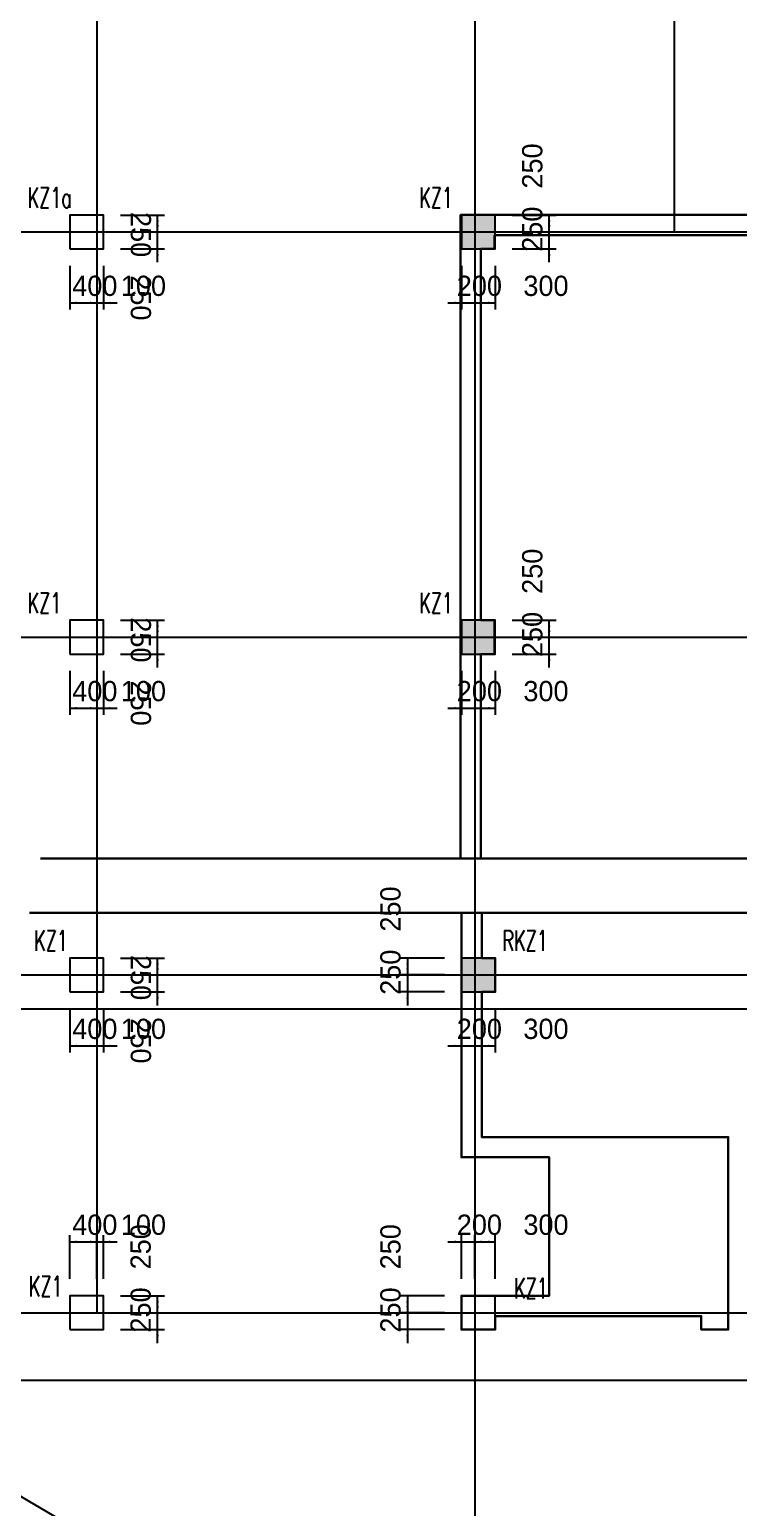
# Model space of a CAD drawing. Extents: x 387171 to 699106, y 11966 to 245688.
# Drawn here: x 592511 to 603010, y 194205 to 216084 of the extents above; entities that cross this region are included whole.
import ezdxf

# ---------------------------------------------------------------- set-up
doc = ezdxf.new("R2010")
doc.units = 0
doc.header["$LTSCALE"] = 100
doc.header["$MEASUREMENT"] = 0
for name, color, linetype in [('COLU', 7, 'Continuous'), ('DIM', 3, 'Continuous'), ('DOTE', 253, 'Continuous'), ('HATCH', 254, 'Continuous'), ('NUM', 7, 'Continuous')]:
    doc.layers.add(name, color=color, linetype=linetype)
doc.styles.get("Standard").update_dxf_attribs({"font": 'standard'})
doc.styles.add('tk', font='tk')
doc.dimstyles.get("Standard").update_dxf_attribs({"dimtxt": 300, "dimasz": 100, "dimexe": 100, "dimexo": 250, "dimgap": 100, "dimtad": 0, "dimtoh": 1, "dimdec": 0, "dimdsep": 46, "dimcen": 0.09, "dimclrt": 7, "dimadec": 0, "dimazin": 0, "dimtfac": 1, "dimtdec": 4, "dimtofl": 0, "dimtmove": 0, "dimatfit": 3, "dimfxl": 1, "dimtolj": 1, "dimtzin": 0, "dimarcsym": 0})

# ---------------------------------------------------------------- blocks, each defined once
blk = doc.blocks.new('*D1747')
at = {"layer": 'DIM', "color": 0, "linetype": 'ByBlock', "lineweight": -2}
for p, q in [((593108, 201588), (593108, 200938)), ((593508, 201588), (593508, 200938)), ((593108, 201038), (593508, 201038))]:
    blk.add_line(p, q, dxfattribs=at)
for points in [[(593108, 201038), (593208, 201055), (593208, 201021)], [(593508, 201038), (593408, 201021), (593408, 201055)]]:
    blk.add_solid(points, dxfattribs=at)
at = {"layer": 'DIM', "color": 7, "linetype": 'Continuous', "lineweight": -2, "insert": (593478, 201288), "char_height": 300, "width": 576.67, "attachment_point": 5, "style": 'tk'}
blk.add_mtext('400', dxfattribs=at)
blk = doc.blocks.new('*D1397')
at = {"layer": 'DIM', "color": 0, "linetype": 'ByBlock', "lineweight": -2}
for p, q in [((593508, 201588), (593508, 200938)), ((593608, 201588), (593608, 200938)), ((593308, 201038), (593808, 201038))]:
    blk.add_line(p, q, dxfattribs=at)
for points in [[(593508, 201038), (593408, 201021), (593408, 201055)], [(593608, 201038), (593708, 201055), (593708, 201021)]]:
    blk.add_solid(points, dxfattribs=at)
at = {"layer": 'DIM', "color": 7, "linetype": 'Continuous', "lineweight": -2, "insert": (594198, 201288), "char_height": 300, "width": 476.67, "attachment_point": 5, "style": 'tk'}
blk.add_mtext('100', dxfattribs=at)
blk = doc.blocks.new('*D2278')
at = {"layer": 'DIM', "color": 0, "linetype": 'ByBlock', "lineweight": -2}
for p, q in [((594408, 201638), (594408, 202288)), ((593858, 202088), (594508, 202088)), ((593858, 201838), (594508, 201838))]:
    blk.add_line(p, q, dxfattribs=at)
for points in [[(594408, 202088), (594391, 202188), (594425, 202188)], [(594408, 201838), (594425, 201738), (594391, 201738)]]:
    blk.add_solid(points, dxfattribs=at)
at = {"layer": 'DIM', "color": 7, "linetype": 'Continuous', "lineweight": -2, "insert": (594158, 201112), "char_height": 300, "width": 566.67, "attachment_point": 5, "rotation": 270, "style": 'tk'}
blk.add_mtext('250', dxfattribs=at)
blk = doc.blocks.new('*D2159')
at = {"layer": 'DIM', "color": 0, "linetype": 'ByBlock', "lineweight": -2}
for p, q in [((593858, 202338), (594508, 202338)), ((594408, 202088), (594408, 202338)), ((593858, 202088), (594508, 202088))]:
    blk.add_line(p, q, dxfattribs=at)
for points in [[(594408, 202338), (594425, 202238), (594391, 202238)], [(594408, 202088), (594391, 202188), (594425, 202188)]]:
    blk.add_solid(points, dxfattribs=at)
at = {"layer": 'DIM', "color": 7, "linetype": 'Continuous', "lineweight": -2, "insert": (594158, 202048), "char_height": 300, "width": 566.67, "attachment_point": 5, "rotation": 270, "style": 'tk'}
blk.add_mtext('250', dxfattribs=at)
blk = doc.blocks.new('*D254')
at = {"layer": 'DIM', "color": 0, "linetype": 'ByBlock', "lineweight": -2}
for p, q in [((598658, 197338), (598008, 197338)), ((598108, 197338), (598108, 197088)), ((598658, 197088), (598008, 197088))]:
    blk.add_line(p, q, dxfattribs=at)
for points in [[(598108, 197338), (598125, 197238), (598091, 197238)], [(598108, 197088), (598091, 197188), (598125, 197188)]]:
    blk.add_solid(points, dxfattribs=at)
at = {"layer": 'DIM', "color": 7, "linetype": 'Continuous', "lineweight": -2, "insert": (597858, 198064), "char_height": 300, "width": 566.67, "attachment_point": 5, "rotation": 90, "style": 'tk'}
blk.add_mtext('250', dxfattribs=at)
blk = doc.blocks.new('*D1201')
at = {"layer": 'DIM', "color": 0, "linetype": 'ByBlock', "lineweight": -2}
for p, q in [((598108, 197288), (598108, 196638)), ((598658, 197088), (598008, 197088)), ((598658, 196838), (598008, 196838))]:
    blk.add_line(p, q, dxfattribs=at)
for points in [[(598108, 197088), (598091, 197188), (598125, 197188)], [(598108, 196838), (598125, 196738), (598091, 196738)]]:
    blk.add_solid(points, dxfattribs=at)
at = {"layer": 'DIM', "color": 7, "linetype": 'Continuous', "lineweight": -2, "insert": (597858, 197128), "char_height": 300, "width": 566.67, "attachment_point": 5, "rotation": 90, "style": 'tk'}
blk.add_mtext('250', dxfattribs=at)
blk = doc.blocks.new('*D773')
at = {"layer": 'DIM', "color": 0, "linetype": 'ByBlock', "lineweight": -2}
for p, q in [((598908, 197588), (598908, 198238)), ((599108, 197588), (599108, 198238)), ((598708, 198138), (599308, 198138))]:
    blk.add_line(p, q, dxfattribs=at)
for points in [[(598908, 198138), (598808, 198121), (598808, 198155)], [(599108, 198138), (599208, 198155), (599208, 198121)]]:
    blk.add_solid(points, dxfattribs=at)
at = {"layer": 'DIM', "color": 7, "linetype": 'Continuous', "lineweight": -2, "insert": (599173, 198388), "char_height": 300, "width": 566.67, "attachment_point": 5, "style": 'tk'}
blk.add_mtext('200', dxfattribs=at)
blk = doc.blocks.new('*D1699')
at = {"layer": 'DIM', "color": 0, "linetype": 'ByBlock', "lineweight": -2}
for p, q in [((599108, 197588), (599108, 198238)), ((599408, 197588), (599408, 198238)), ((599108, 198138), (599408, 198138))]:
    blk.add_line(p, q, dxfattribs=at)
for points in [[(599108, 198138), (599208, 198155), (599208, 198121)], [(599408, 198138), (599308, 198121), (599308, 198155)]]:
    blk.add_solid(points, dxfattribs=at)
at = {"layer": 'DIM', "color": 7, "linetype": 'Continuous', "lineweight": -2, "insert": (600159, 198388), "char_height": 300, "width": 566.67, "attachment_point": 5, "style": 'tk'}
blk.add_mtext('300', dxfattribs=at)
blk = doc.blocks.new('*D3014')
at = {"layer": 'DIM', "color": 0, "linetype": 'ByBlock', "lineweight": -2}
for p, q in [((593108, 197588), (593108, 198238)), ((593508, 197588), (593508, 198238)), ((593108, 198138), (593508, 198138))]:
    blk.add_line(p, q, dxfattribs=at)
for points in [[(593108, 198138), (593208, 198155), (593208, 198121)], [(593508, 198138), (593408, 198121), (593408, 198155)]]:
    blk.add_solid(points, dxfattribs=at)
at = {"layer": 'DIM', "color": 7, "linetype": 'Continuous', "lineweight": -2, "insert": (593478, 198388), "char_height": 300, "width": 576.67, "attachment_point": 5, "style": 'tk'}
blk.add_mtext('400', dxfattribs=at)
blk = doc.blocks.new('*D2886')
at = {"layer": 'DIM', "color": 0, "linetype": 'ByBlock', "lineweight": -2}
for p, q in [((593508, 197588), (593508, 198238)), ((593608, 197588), (593608, 198238)), ((593308, 198138), (593808, 198138))]:
    blk.add_line(p, q, dxfattribs=at)
for points in [[(593508, 198138), (593408, 198121), (593408, 198155)], [(593608, 198138), (593708, 198155), (593708, 198121)]]:
    blk.add_solid(points, dxfattribs=at)
at = {"layer": 'DIM', "color": 7, "linetype": 'Continuous', "lineweight": -2, "insert": (594198, 198388), "char_height": 300, "width": 476.67, "attachment_point": 5, "style": 'tk'}
blk.add_mtext('100', dxfattribs=at)
blk = doc.blocks.new('*D2610')
at = {"layer": 'DIM', "color": 0, "linetype": 'ByBlock', "lineweight": -2}
for p, q in [((594408, 196638), (594408, 197288)), ((593858, 197088), (594508, 197088)), ((593858, 196838), (594508, 196838))]:
    blk.add_line(p, q, dxfattribs=at)
for points in [[(594408, 197088), (594391, 197188), (594425, 197188)], [(594408, 196838), (594425, 196738), (594391, 196738)]]:
    blk.add_solid(points, dxfattribs=at)
at = {"layer": 'DIM', "color": 7, "linetype": 'Continuous', "lineweight": -2, "insert": (594158, 197128), "char_height": 300, "width": 566.67, "attachment_point": 5, "rotation": 90, "style": 'tk'}
blk.add_mtext('250', dxfattribs=at)
blk = doc.blocks.new('*D3480')
at = {"layer": 'DIM', "color": 0, "linetype": 'ByBlock', "lineweight": -2}
for p, q in [((593858, 197338), (594508, 197338)), ((594408, 197088), (594408, 197338)), ((593858, 197088), (594508, 197088))]:
    blk.add_line(p, q, dxfattribs=at)
for points in [[(594408, 197338), (594425, 197238), (594391, 197238)], [(594408, 197088), (594391, 197188), (594425, 197188)]]:
    blk.add_solid(points, dxfattribs=at)
at = {"layer": 'DIM', "color": 7, "linetype": 'Continuous', "lineweight": -2, "insert": (594158, 198064), "char_height": 300, "width": 566.67, "attachment_point": 5, "rotation": 90, "style": 'tk'}
blk.add_mtext('250', dxfattribs=at)
blk = doc.blocks.new('*D4719')
at = {"layer": 'DIM', "color": 0, "linetype": 'ByBlock', "lineweight": -2}
for p, q in [((598658, 202338), (598008, 202338)), ((598108, 202338), (598108, 202088)), ((598658, 202088), (598008, 202088))]:
    blk.add_line(p, q, dxfattribs=at)
for points in [[(598108, 202338), (598125, 202238), (598091, 202238)], [(598108, 202088), (598091, 202188), (598125, 202188)]]:
    blk.add_solid(points, dxfattribs=at)
at = {"layer": 'DIM', "color": 7, "linetype": 'Continuous', "lineweight": -2, "insert": (597858, 203064), "char_height": 300, "width": 566.67, "attachment_point": 5, "rotation": 90, "style": 'tk'}
blk.add_mtext('250', dxfattribs=at)
blk = doc.blocks.new('*D4298')
at = {"layer": 'DIM', "color": 0, "linetype": 'ByBlock', "lineweight": -2}
for p, q in [((598108, 202288), (598108, 201638)), ((598658, 202088), (598008, 202088)), ((598658, 201838), (598008, 201838))]:
    blk.add_line(p, q, dxfattribs=at)
for points in [[(598108, 202088), (598091, 202188), (598125, 202188)], [(598108, 201838), (598125, 201738), (598091, 201738)]]:
    blk.add_solid(points, dxfattribs=at)
at = {"layer": 'DIM', "color": 7, "linetype": 'Continuous', "lineweight": -2, "insert": (597858, 202128), "char_height": 300, "width": 566.67, "attachment_point": 5, "rotation": 90, "style": 'tk'}
blk.add_mtext('250', dxfattribs=at)
blk = doc.blocks.new('*D454')
at = {"layer": 'DIM', "color": 0, "linetype": 'ByBlock', "lineweight": -2}
for p, q in [((598908, 201588), (598908, 200938)), ((599108, 201588), (599108, 200938)), ((598708, 201038), (599308, 201038))]:
    blk.add_line(p, q, dxfattribs=at)
for points in [[(598908, 201038), (598808, 201021), (598808, 201055)], [(599108, 201038), (599208, 201055), (599208, 201021)]]:
    blk.add_solid(points, dxfattribs=at)
at = {"layer": 'DIM', "color": 7, "linetype": 'Continuous', "lineweight": -2, "insert": (599173, 201288), "char_height": 300, "width": 566.67, "attachment_point": 5, "style": 'tk'}
blk.add_mtext('200', dxfattribs=at)
blk = doc.blocks.new('*D402')
at = {"layer": 'DIM', "color": 0, "linetype": 'ByBlock', "lineweight": -2}
for p, q in [((599108, 201588), (599108, 200938)), ((599408, 201588), (599408, 200938)), ((599108, 201038), (599408, 201038))]:
    blk.add_line(p, q, dxfattribs=at)
for points in [[(599108, 201038), (599208, 201055), (599208, 201021)], [(599408, 201038), (599308, 201021), (599308, 201055)]]:
    blk.add_solid(points, dxfattribs=at)
at = {"layer": 'DIM', "color": 7, "linetype": 'Continuous', "lineweight": -2, "insert": (600159, 201288), "char_height": 300, "width": 566.67, "attachment_point": 5, "style": 'tk'}
blk.add_mtext('300', dxfattribs=at)
blk = doc.blocks.new('*D1195')
at = {"layer": 'DIM', "color": 0, "linetype": 'ByBlock', "lineweight": -2}
for p, q in [((598908, 206588), (598908, 205938)), ((599108, 206588), (599108, 205938)), ((598708, 206038), (599308, 206038))]:
    blk.add_line(p, q, dxfattribs=at)
for points in [[(598908, 206038), (598808, 206021), (598808, 206055)], [(599108, 206038), (599208, 206055), (599208, 206021)]]:
    blk.add_solid(points, dxfattribs=at)
at = {"layer": 'DIM', "color": 7, "linetype": 'Continuous', "lineweight": -2, "insert": (599173, 206288), "char_height": 300, "width": 566.67, "attachment_point": 5, "style": 'tk'}
blk.add_mtext('200', dxfattribs=at)
blk = doc.blocks.new('*D925')
at = {"layer": 'DIM', "color": 0, "linetype": 'ByBlock', "lineweight": -2}
for p, q in [((599108, 206588), (599108, 205938)), ((599408, 206588), (599408, 205938)), ((599108, 206038), (599408, 206038))]:
    blk.add_line(p, q, dxfattribs=at)
for points in [[(599108, 206038), (599208, 206055), (599208, 206021)], [(599408, 206038), (599308, 206021), (599308, 206055)]]:
    blk.add_solid(points, dxfattribs=at)
at = {"layer": 'DIM', "color": 7, "linetype": 'Continuous', "lineweight": -2, "insert": (600159, 206288), "char_height": 300, "width": 566.67, "attachment_point": 5, "style": 'tk'}
blk.add_mtext('300', dxfattribs=at)
blk = doc.blocks.new('*D796')
at = {"layer": 'DIM', "color": 0, "linetype": 'ByBlock', "lineweight": -2}
for p, q in [((600208, 206638), (600208, 207288)), ((599658, 207088), (600308, 207088)), ((599658, 206838), (600308, 206838))]:
    blk.add_line(p, q, dxfattribs=at)
for points in [[(600208, 207088), (600191, 207188), (600225, 207188)], [(600208, 206838), (600225, 206738), (600191, 206738)]]:
    blk.add_solid(points, dxfattribs=at)
at = {"layer": 'DIM', "color": 7, "linetype": 'Continuous', "lineweight": -2, "insert": (599958, 207128), "char_height": 300, "width": 566.67, "attachment_point": 5, "rotation": 90, "style": 'tk'}
blk.add_mtext('250', dxfattribs=at)
blk = doc.blocks.new('*D1639')
at = {"layer": 'DIM', "color": 0, "linetype": 'ByBlock', "lineweight": -2}
for p, q in [((599658, 207338), (600308, 207338)), ((600208, 207088), (600208, 207338)), ((599658, 207088), (600308, 207088))]:
    blk.add_line(p, q, dxfattribs=at)
for points in [[(600208, 207338), (600225, 207238), (600191, 207238)], [(600208, 207088), (600191, 207188), (600225, 207188)]]:
    blk.add_solid(points, dxfattribs=at)
at = {"layer": 'DIM', "color": 7, "linetype": 'Continuous', "lineweight": -2, "insert": (599958, 208064), "char_height": 300, "width": 566.67, "attachment_point": 5, "rotation": 90, "style": 'tk'}
blk.add_mtext('250', dxfattribs=at)
blk = doc.blocks.new('*D1379')
at = {"layer": 'DIM', "color": 0, "linetype": 'ByBlock', "lineweight": -2}
for p, q in [((593108, 206588), (593108, 205938)), ((593508, 206588), (593508, 205938)), ((593108, 206038), (593508, 206038))]:
    blk.add_line(p, q, dxfattribs=at)
for points in [[(593108, 206038), (593208, 206055), (593208, 206021)], [(593508, 206038), (593408, 206021), (593408, 206055)]]:
    blk.add_solid(points, dxfattribs=at)
at = {"layer": 'DIM', "color": 7, "linetype": 'Continuous', "lineweight": -2, "insert": (593478, 206288), "char_height": 300, "width": 576.67, "attachment_point": 5, "style": 'tk'}
blk.add_mtext('400', dxfattribs=at)
blk = doc.blocks.new('*D2410')
at = {"layer": 'DIM', "color": 0, "linetype": 'ByBlock', "lineweight": -2}
for p, q in [((593508, 206588), (593508, 205938)), ((593608, 206588), (593608, 205938)), ((593308, 206038), (593808, 206038))]:
    blk.add_line(p, q, dxfattribs=at)
for points in [[(593508, 206038), (593408, 206021), (593408, 206055)], [(593608, 206038), (593708, 206055), (593708, 206021)]]:
    blk.add_solid(points, dxfattribs=at)
at = {"layer": 'DIM', "color": 7, "linetype": 'Continuous', "lineweight": -2, "insert": (594198, 206288), "char_height": 300, "width": 476.67, "attachment_point": 5, "style": 'tk'}
blk.add_mtext('100', dxfattribs=at)
blk = doc.blocks.new('*D2140')
at = {"layer": 'DIM', "color": 0, "linetype": 'ByBlock', "lineweight": -2}
for p, q in [((594408, 206638), (594408, 207288)), ((593858, 207088), (594508, 207088)), ((593858, 206838), (594508, 206838))]:
    blk.add_line(p, q, dxfattribs=at)
for points in [[(594408, 207088), (594391, 207188), (594425, 207188)], [(594408, 206838), (594425, 206738), (594391, 206738)]]:
    blk.add_solid(points, dxfattribs=at)
at = {"layer": 'DIM', "color": 7, "linetype": 'Continuous', "lineweight": -2, "insert": (594158, 206112), "char_height": 300, "width": 566.67, "attachment_point": 5, "rotation": 270, "style": 'tk'}
blk.add_mtext('250', dxfattribs=at)
blk = doc.blocks.new('*D3012')
at = {"layer": 'DIM', "color": 0, "linetype": 'ByBlock', "lineweight": -2}
for p, q in [((593858, 207338), (594508, 207338)), ((594408, 207088), (594408, 207338)), ((593858, 207088), (594508, 207088))]:
    blk.add_line(p, q, dxfattribs=at)
for points in [[(594408, 207338), (594425, 207238), (594391, 207238)], [(594408, 207088), (594391, 207188), (594425, 207188)]]:
    blk.add_solid(points, dxfattribs=at)
at = {"layer": 'DIM', "color": 7, "linetype": 'Continuous', "lineweight": -2, "insert": (594158, 207048), "char_height": 300, "width": 566.67, "attachment_point": 5, "rotation": 270, "style": 'tk'}
blk.add_mtext('250', dxfattribs=at)
blk = doc.blocks.new('*D2409')
at = {"layer": 'DIM', "color": 0, "linetype": 'ByBlock', "lineweight": -2}
for p, q in [((598908, 212588), (598908, 211938)), ((599108, 212588), (599108, 211938)), ((598708, 212038), (599308, 212038))]:
    blk.add_line(p, q, dxfattribs=at)
for points in [[(598908, 212038), (598808, 212021), (598808, 212055)], [(599108, 212038), (599208, 212055), (599208, 212021)]]:
    blk.add_solid(points, dxfattribs=at)
at = {"layer": 'DIM', "color": 7, "linetype": 'Continuous', "lineweight": -2, "insert": (599173, 212288), "char_height": 300, "width": 566.67, "attachment_point": 5, "style": 'tk'}
blk.add_mtext('200', dxfattribs=at)
blk = doc.blocks.new('*D2139')
at = {"layer": 'DIM', "color": 0, "linetype": 'ByBlock', "lineweight": -2}
for p, q in [((599108, 212588), (599108, 211938)), ((599408, 212588), (599408, 211938)), ((599108, 212038), (599408, 212038))]:
    blk.add_line(p, q, dxfattribs=at)
for points in [[(599108, 212038), (599208, 212055), (599208, 212021)], [(599408, 212038), (599308, 212021), (599308, 212055)]]:
    blk.add_solid(points, dxfattribs=at)
at = {"layer": 'DIM', "color": 7, "linetype": 'Continuous', "lineweight": -2, "insert": (600159, 212288), "char_height": 300, "width": 566.67, "attachment_point": 5, "style": 'tk'}
blk.add_mtext('300', dxfattribs=at)
blk = doc.blocks.new('*D2930')
at = {"layer": 'DIM', "color": 0, "linetype": 'ByBlock', "lineweight": -2}
for p, q in [((600208, 212638), (600208, 213288)), ((599658, 213088), (600308, 213088)), ((599658, 212838), (600308, 212838))]:
    blk.add_line(p, q, dxfattribs=at)
for points in [[(600208, 213088), (600191, 213188), (600225, 213188)], [(600208, 212838), (600225, 212738), (600191, 212738)]]:
    blk.add_solid(points, dxfattribs=at)
at = {"layer": 'DIM', "color": 7, "linetype": 'Continuous', "lineweight": -2, "insert": (599958, 213128), "char_height": 300, "width": 566.67, "attachment_point": 5, "rotation": 90, "style": 'tk'}
blk.add_mtext('250', dxfattribs=at)
blk = doc.blocks.new('*D2883')
at = {"layer": 'DIM', "color": 0, "linetype": 'ByBlock', "lineweight": -2}
for p, q in [((599658, 213338), (600308, 213338)), ((600208, 213088), (600208, 213338)), ((599658, 213088), (600308, 213088))]:
    blk.add_line(p, q, dxfattribs=at)
for points in [[(600208, 213338), (600225, 213238), (600191, 213238)], [(600208, 213088), (600191, 213188), (600225, 213188)]]:
    blk.add_solid(points, dxfattribs=at)
at = {"layer": 'DIM', "color": 7, "linetype": 'Continuous', "lineweight": -2, "insert": (599958, 214064), "char_height": 300, "width": 566.67, "attachment_point": 5, "rotation": 90, "style": 'tk'}
blk.add_mtext('250', dxfattribs=at)
blk = doc.blocks.new('*D2570')
at = {"layer": 'DIM', "color": 0, "linetype": 'ByBlock', "lineweight": -2}
for p, q in [((593108, 212588), (593108, 211938)), ((593508, 212588), (593508, 211938)), ((593108, 212038), (593508, 212038))]:
    blk.add_line(p, q, dxfattribs=at)
for points in [[(593108, 212038), (593208, 212055), (593208, 212021)], [(593508, 212038), (593408, 212021), (593408, 212055)]]:
    blk.add_solid(points, dxfattribs=at)
at = {"layer": 'DIM', "color": 7, "linetype": 'Continuous', "lineweight": -2, "insert": (593478, 212288), "char_height": 300, "width": 576.67, "attachment_point": 5, "style": 'tk'}
blk.add_mtext('400', dxfattribs=at)
blk = doc.blocks.new('*D3439')
at = {"layer": 'DIM', "color": 0, "linetype": 'ByBlock', "lineweight": -2}
for p, q in [((593508, 212588), (593508, 211938)), ((593608, 212588), (593608, 211938)), ((593308, 212038), (593808, 212038))]:
    blk.add_line(p, q, dxfattribs=at)
for points in [[(593508, 212038), (593408, 212021), (593408, 212055)], [(593608, 212038), (593708, 212055), (593708, 212021)]]:
    blk.add_solid(points, dxfattribs=at)
at = {"layer": 'DIM', "color": 7, "linetype": 'Continuous', "lineweight": -2, "insert": (594198, 212288), "char_height": 300, "width": 476.67, "attachment_point": 5, "style": 'tk'}
blk.add_mtext('100', dxfattribs=at)
blk = doc.blocks.new('*D3179')
at = {"layer": 'DIM', "color": 0, "linetype": 'ByBlock', "lineweight": -2}
for p, q in [((594408, 212638), (594408, 213288)), ((593858, 213088), (594508, 213088)), ((593858, 212838), (594508, 212838))]:
    blk.add_line(p, q, dxfattribs=at)
for points in [[(594408, 213088), (594391, 213188), (594425, 213188)], [(594408, 212838), (594425, 212738), (594391, 212738)]]:
    blk.add_solid(points, dxfattribs=at)
at = {"layer": 'DIM', "color": 7, "linetype": 'Continuous', "lineweight": -2, "insert": (594158, 212112), "char_height": 300, "width": 566.67, "attachment_point": 5, "rotation": 270, "style": 'tk'}
blk.add_mtext('250', dxfattribs=at)
blk = doc.blocks.new('*D4200')
at = {"layer": 'DIM', "color": 0, "linetype": 'ByBlock', "lineweight": -2}
for p, q in [((593858, 213338), (594508, 213338)), ((594408, 213088), (594408, 213338)), ((593858, 213088), (594508, 213088))]:
    blk.add_line(p, q, dxfattribs=at)
for points in [[(594408, 213338), (594425, 213238), (594391, 213238)], [(594408, 213088), (594391, 213188), (594425, 213188)]]:
    blk.add_solid(points, dxfattribs=at)
at = {"layer": 'DIM', "color": 7, "linetype": 'Continuous', "lineweight": -2, "insert": (594158, 213048), "char_height": 300, "width": 566.67, "attachment_point": 5, "rotation": 270, "style": 'tk'}
blk.add_mtext('250', dxfattribs=at)
blk = doc.blocks.new('后浇带现场')
at = {"color": 6, "lineweight": 30}
for points in [[(775670, 730852), (815757, 730852), (815757, 721630), (841315, 721630)], [(775507, 730049), (814957, 730052), (814957, 720830), (841315, 720830)]]:
    blk.add_lwpolyline(points, dxfattribs=at)

msp = doc.modelspace()

# ---------------------------------------------------------------- hatches: boundary and pattern name
at = {"layer": 'HATCH'}
for points in [[(598908.1, 212837.9), (599408.1, 212837.9), (599408.1, 213337.9), (598908.1, 213337.9)], [(598908.1, 206837.9), (599408.1, 206837.9), (599408.1, 207337.9), (598908.1, 207337.9)], [(598908.1, 201837.9), (599408.1, 201837.9), (599408.1, 202337.9), (598908.1, 202337.9)]]:
    msp.add_hatch(color=256, dxfattribs=at).paths.add_polyline_path(points, flags=0)

# ---------------------------------------------------------------- linework, layer by layer
at = {"color": 6, "lineweight": 30}
msp.add_lwpolyline([(599195.3, 203811), (599195.3, 206838.9), (599395.3, 206838.9), (599395.3, 207338.9), (599195.3, 207338.9), (599195.3, 212838.9), (599395.3, 212838.9), (599395.3, 213038.9), (604395.3, 213038.9), (604395.3, 212838.9), (604995.3, 212838.9), (604995.3, 213038.9), (610495.3, 213038.9), (610495.3, 212838.9), (614445.3, 212838.9), (614445.3, 213338.9), (614045.3, 213338.9), (614045.3, 213138.9), (610995.3, 213138.9), (610995.3, 213338.9), (598895.3, 213338.9), (598895.3, 203811), (599195.3, 203811)], dxfattribs=at)
at = {"color": 3, "lineweight": 30}
msp.add_lwpolyline([(599208.1, 203007.5), (598908.1, 203007.5), (598908.1, 199387.9), (600208.1, 199387.9), (600208.1, 197337.9), (598908.1, 197337.9), (598908.1, 196837.9), (599408.1, 196837.9), (599408.1, 197037.9), (602458.1, 197037.9), (602458.1, 196837.9), (602858.1, 196837.9), (602858.1, 199687.9), (599208.1, 199687.9), (599208.1, 201837.9), (599408.1, 201837.9), (599408.1, 202337.9), (599208.1, 202337.9), (599208, 203007.5)], dxfattribs=at)
at = {"layer": 'COLU'}
for points in [[(593108.1, 212837.9), (593608.1, 212837.9), (593608.1, 213337.9), (593108.1, 213337.9)], [(598908.1, 212837.9), (599408.1, 212837.9), (599408.1, 213337.9), (598908.1, 213337.9)], [(593108.1, 206837.9), (593608.1, 206837.9), (593608.1, 207337.9), (593108.1, 207337.9)], [(598908.1, 206837.9), (599408.1, 206837.9), (599408.1, 207337.9), (598908.1, 207337.9)], [(593108.1, 201837.9), (593608.1, 201837.9), (593608.1, 202337.9), (593108.1, 202337.9)], [(598908.1, 201837.9), (599408.1, 201837.9), (599408.1, 202337.9), (598908.1, 202337.9)], [(593108.1, 196837.9), (593608.1, 196837.9), (593608.1, 197337.9), (593108.1, 197337.9)], [(598908.1, 196837.9), (599408.1, 196837.9), (599408.1, 197337.9), (598908.1, 197337.9)]]:
    msp.add_lwpolyline(points, close=True, dxfattribs=at)
at = {"layer": 'DOTE'}
for p, q in [((602058.1, 239163.1), (602058.1, 213087.9)), ((593508.1, 238913.1), (593508.1, 197087.9)), ((599108.1, 238913.1), (599108.1, 190087.9)), ((488717.2, 213087.9), (664518.6, 213087.9)), ((488958, 207087.9), (664518.6, 207087.9)), ((585258.1, 202087.9), (606169.5, 202087.9)), ((545881.1, 201587.9), (664518.6, 201587.9)), ((585258.1, 197087.9), (606169.5, 197087.9)), ((534043.3, 196087.9), (664518.6, 196087.9)), ((591333.7, 194985.1), (636237, 168582.9))]:
    msp.add_line(p, q, dxfattribs=at)

# ---------------------------------------------------------------- block references
at = {"color": 3, "lineweight": 30}
msp.add_blockref('后浇带现场', (-182998.7, -527042.1), dxfattribs=at)

# ---------------------------------------------------------------- texts
at = {"layer": 'NUM', "color": 200, "width": 0.7}
for s, p in [('KZ1a', (592481.8, 213444)), ('KZ1', (598281.8, 213444)), ('KZ1', (592481.8, 207444)), ('KZ1', (598281.8, 207444)), ('KZ1', (592578.7, 202444)), ('KZ1', (592500, 197327.1)), ('KZ1', (599686.2, 197296.6))]:
    msp.add_text(s, height=300, dxfattribs=at).set_placement(p)
at = {"layer": 'NUM', "color": 150, "width": 0.7}
msp.add_text('RKZ1', height=300, dxfattribs=at).set_placement((599514.1, 202444))

# ---------------------------------------------------------------- dimensions: what is measured, and where the dimension line sits
at = {"layer": 'DIM', "color": 200}
for p1, p2, distance, picture, middle in [((599408.1, 213087.9), (599408.1, 213337.9), -800, '*D2883', (599958.1, 213556)), ((593608.1, 213087.9), (593608.1, 213337.9), -800, '*D4200', (594158.1, 213556)), ((599408.1, 212837.9), (599408.1, 213087.9), -800, '*D2930', (599958.1, 212619.9)), ((593608.1, 212837.9), (593608.1, 213087.9), -800, '*D3179', (594158.1, 212619.9)), ((593108.1, 212837.9), (593508.1, 212837.9), -800, '*D2570', (592890, 212287.9)), ((593508.1, 212837.9), (593608.1, 212837.9), -800, '*D3439', (593810, 212287.9)), ((598908.1, 212837.9), (599108.1, 212837.9), -800, '*D2409', (598690, 212287.9)), ((599108.1, 212837.9), (599408.1, 212837.9), -800, '*D2139', (599626.1, 212287.9)), ((599408.1, 207087.9), (599408.1, 207337.9), -800, '*D1639', (599958.1, 207556)), ((593608.1, 207087.9), (593608.1, 207337.9), -800, '*D3012', (594158.1, 207556)), ((599408.1, 206837.9), (599408.1, 207087.9), -800, '*D796', (599958.1, 206619.9)), ((593608.1, 206837.9), (593608.1, 207087.9), -800, '*D2140', (594158.1, 206619.9)), ((593108.1, 206837.9), (593508.1, 206837.9), -800, '*D1379', (592890, 206287.9)), ((593508.1, 206837.9), (593608.1, 206837.9), -800, '*D2410', (593810, 206287.9)), ((598908.1, 206837.9), (599108.1, 206837.9), -800, '*D1195', (598690, 206287.9)), ((599108.1, 206837.9), (599408.1, 206837.9), -800, '*D925', (599626.1, 206287.9)), ((598908.1, 202337.9), (598908.1, 202087.9), -800, '*D4719', (597858.1, 202556)), ((593608.1, 202087.9), (593608.1, 202337.9), -800, '*D2159', (594158.1, 202556)), ((598908.1, 202087.9), (598908.1, 201837.9), -800, '*D4298', (597858.1, 201619.9)), ((593608.1, 201837.9), (593608.1, 202087.9), -800, '*D2278', (594158.1, 201619.9)), ((593108.1, 201837.9), (593508.1, 201837.9), -800, '*D1747', (592890, 201287.9)), ((593508.1, 201837.9), (593608.1, 201837.9), -800, '*D1397', (593810, 201287.9)), ((598908.1, 201837.9), (599108.1, 201837.9), -800, '*D454', (598690, 201287.9)), ((599108.1, 201837.9), (599408.1, 201837.9), -800, '*D402', (599626.1, 201287.9)), ((593108.1, 197337.9), (593508.1, 197337.9), 800, '*D3014', (592890, 198387.9)), ((593508.1, 197337.9), (593608.1, 197337.9), 800, '*D2886', (593810, 198387.9)), ((598908.1, 197337.9), (599108.1, 197337.9), 800, '*D773', (598690, 198387.9)), ((599108.1, 197337.9), (599408.1, 197337.9), 800, '*D1699', (599626.1, 198387.9)), ((593608.1, 197087.9), (593608.1, 197337.9), -800, '*D3480', (594158.1, 197556)), ((598908.1, 197337.9), (598908.1, 197087.9), -800, '*D254', (597858.1, 197556)), ((593608.1, 196837.9), (593608.1, 197087.9), -800, '*D2610', (594158.1, 196619.9)), ((598908.1, 197087.9), (598908.1, 196837.9), -800, '*D1201', (597858.1, 196619.9))]:
    dim = msp.add_aligned_dim(p1=p1, p2=p2, distance=distance, dimstyle='Standard', dxfattribs=at)
    dim.commit()
    dim.dimension.update_dxf_attribs({"geometry": picture, "text_midpoint": middle})

doc.saveas('drawing.dxf')
